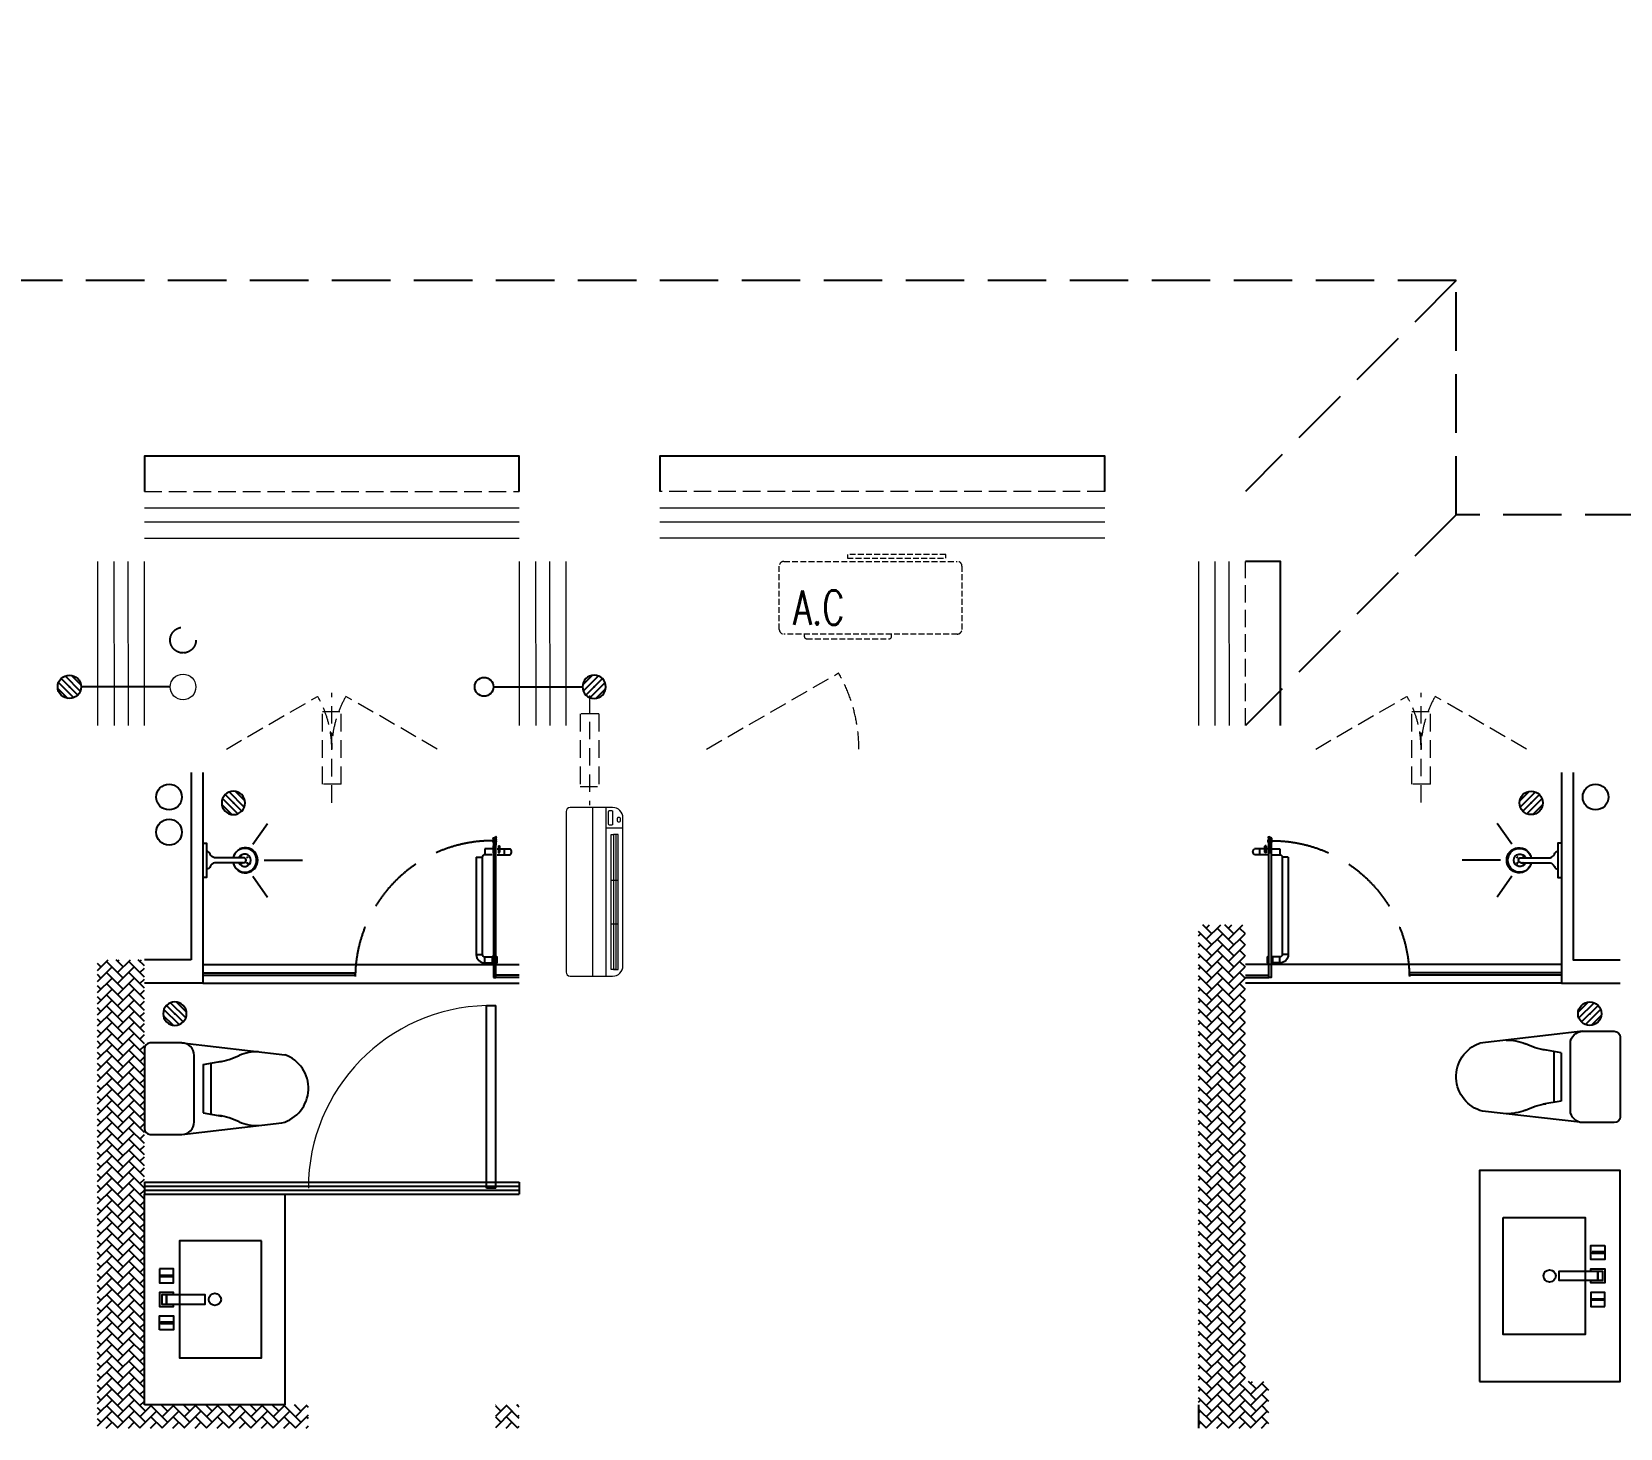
# Model space of a CAD drawing. Extents: x 3002737 to 4077523, y -995787 to -7267.
# Drawn here: x 3065157 to 3071937, y -922143 to -916181 of the extents above; entities that cross this region are included whole.
import ezdxf

# ---------------------------------------------------------------- set-up
doc = ezdxf.new("R2010")
doc.units = 0
doc.header["$LTSCALE"] = 1000
doc.header["$MEASUREMENT"] = 0
doc.linetypes.add('DASH', pattern=[0.35, 0.25, -0.1])
doc.linetypes.add('HIDDEN', pattern=[0.375, 0.25, -0.125])
doc.layers.get('0').update_dxf_attribs({"linetype": 'CONTINUOUS'})
for name, color, linetype in [('!!电气', 1, 'CONTINUOUS'), ('CURTWALL', 4, 'CONTINUOUS'), ('IP-bath&kitchen-JOHNSON', 4, 'CONTINUOUS'), ('LVTRY', 252, 'CONTINUOUS'), ('P-bath&kitchen-JOHNSON', 4, 'CONTINUOUS'), ('VPIPE-中水', 122, 'CONTINUOUS'), ('VPIPE-凝结', 150, 'CONTINUOUS'), ('VPIPE-雨水', 4, 'DASH'), ('保温', 6, 'CONTINUOUS'), ('卫生间', 6, 'CONTINUOUS'), ('看线', 185, 'CONTINUOUS')]:
    doc.layers.add(name, color=color, linetype=linetype)
for name, color, linetype, lineweight in [('VPIPE-废水', 31, 'TG_F', 18), ('WINDOW', 146, 'CONTINUOUS', 20), ('平面-栏杆', 56, 'CONTINUOUS', 15), ('平面-看线', 252, 'CONTINUOUS', 15), ('平面-空调室内机', 176, 'CONTINUOUS', 9), ('平面-空调预留孔', 252, 'CONTINUOUS', 15)]:
    doc.layers.add(name, color=color, linetype=linetype, lineweight=lineweight)
doc.styles.add('_TCH_DIM', font='SIMPLEX', dxfattribs={"bigfont": 'GBCBIG'})
doc.styles.add('TG_LINETYPE', font='SIMPLEX', dxfattribs={"width": 0.8, "height": 3, "bigfont": 'HZTXT'})
doc.linetypes.add('TG_F', pattern='A,2,-0.3,["F",TG_LINETYPE,S=0.1,R=0,X=-0.23,Y=-0.15],0', length=2.3)
pattern_1 = [(45, (0, 0), (0, 47.41575231924514), [100.584, -33.528]), (135, (23.70786, 23.70786), (3.05311331771918e-15, 47.41575231924513), [100.584, -33.528])]

# ---------------------------------------------------------------- blocks, each defined once
blk = doc.blocks.new('A$C148B7D8E')
at = {"layer": '卫生间', "color": 252, "linetype": 'DASH'}
for p, q in [((24300.00001265825, 9999.999486896675), (23400.00000684097, 9100.00000003085)), ((24300.000012615, 9000.000001922715), (23400.00000745332, 8100.000000151573))]:
    blk.add_line(p, q, dxfattribs=at)
blk.add_lwpolyline([(25100.00001387362, 9000.000000234693), (24300.000012615, 8999.999999744818), (24300.00001265825, 9999.999486896675), (17900.00007322442, 10000.00313585217), (17900.00053483504, 10799.99883184384), (16100.00177418371, 10800.00121225836), (16100.00177353586, 12199.99896151782)], dxfattribs=at)
blk = doc.blocks.new('rrrrrrrrrrrra')
at = {"color": 8}
for p, q in [((252.6024353011744, 483.7312025176361), (-87.39756469882559, 483.7312025176361)), ((-112.3975646988256, 458.7312025176361), (-112.3975646988256, 324.3323662159964)), ((277.6024353011744, 324.3323662159964), (277.6024353011744, 458.7312025176361)), ((-112.3975646988256, 324.3323662159964), (-63.69972878636327, -103.3637925456278)), ((277.6024353011744, 324.3323662159964), (227.5135563242948, -115.5808400628157)), ((-59.12511469877791, 271.0599162159488), (224.3299853011267, 271.0599162159488)), ((-20.6103619200876, 232.4137265472673), (-34.18044077546801, 153.6153487120755)), ((185.8152325224364, 232.4137265477329), (-20.6103619200876, 232.4137265472673)), ((185.8152325224364, 232.4137265477329), (199.3853113778168, 153.6153487125412)), ((191.3197469591396, 200.4502565474249), (-26.11487635679077, 200.4502565474249))]:
    blk.add_line(p, q, dxfattribs=at)
for centre, radius, start, end in [((-87.39756469882559, 458.7312025176361), 25, 90, 180), ((252.6024353011744, 458.7312025176361), 25, 0, 90), ((-59.12511469877791, 324.3323662164621), 53.27245000000602, 180, 270), ((224.3299853008939, 324.3323662164621), 53.27245000000253, 270, 0), ((-322.583031725022, 209.8070477982983), 293.8257332377133, 333.5368539848596, 351.4828191908725), ((487.787902327138, 209.8070477982983), 293.8257332377133, 188.5171808091275, 206.4631460151405), ((148.969911527005, -3.179016253445297), 224.0767612256445, 158.5202191710939, 180), ((16.2349590753438, -3.179016253445297), 224.0767612256723, 0, 21.47978082890611), ((83.83053322241176, -63.61970424279571), 152.7899563564, 195.0773243454172, 340.1181212308546)]:
    blk.add_arc(centre, radius, start, end, dxfattribs=at)
blk = doc.blocks.new('A$C1E0F638F')
for points in [[(499.7003750004806, 435.1003879043274), (499.7003750004806, 85.1003879038617), (-4.325015470385551e-05, 85.10038790432736), (-4.325015470385551e-05, 435.1003879038617)], [(269.850552206859, 30.00024752598256), (229.850552206859, 30.00024752644822), (229.850552206859, 195.0002475259826), (269.850552206859, 195.0002475264482)], [(119.850552206859, 0.0002475259825587273), (179.850552206859, 0.0002475259825587273), (179.850552206859, 60.00024752598256), (119.850552206859, 60.00024752598256)], [(146.850552206859, 55.00024752598256), (152.850552206859, 55.00024752644822), (152.850552206859, 5.00024752644822), (146.850552206859, 5.00024752644822)], [(229.850552206859, 30.00024752644822), (269.850552206859, 30.00024752598256), (269.850552206859, 10.00024752598256), (229.850552206859, 10.00024752644822)], [(379.850552206859, 0.0002475259825587273), (319.850552206859, 0.0002475264482200146), (319.850552206859, 60.00024752644822), (379.850552206859, 60.00024752644822)], [(352.850552206859, 55.00024752598256), (346.850552206859, 55.00024752598256), (346.850552206859, 5.000247525982559), (352.850552206859, 5.000247525982559)]]:
    blk.add_lwpolyline(points, close=True)
blk.add_lwpolyline([(269.850552206859, 60.00024752598256), (279.850552206859, 60.00024752598256), (279.850552206859, 0.0002475264482200146), (219.850552206859, 0.0002475259825587273), (219.850552206859, 60.00024752598256), (229.850552206859, 60.00024752644822)])
blk.add_circle((249.850552206859, 236.2614032463171), 26)
blk = doc.blocks.new('$lvtry$00000171')
for p, q in [((-74.24621202462731, 10.60660171788186), (-10.60660171788186, 74.24621202462731)), ((-69.81875867368217, -27.39235180270043), (27.39235180242758, 69.81875867368217)), ((-53.03300858900184, -53.03300858886359), (53.03300858900184, 53.03300858886359)), ((-27.39235180242758, -69.81875867368217), (69.81875867368217, 27.39235180270043)), ((10.60660171788186, -74.24621202462731), (74.24621202462731, -10.60660171788186))]:
    blk.add_line(p, q)
blk.add_circle((0, 0), 75)
blk.add_point((0, 0))
blk = doc.blocks.new('A$C5DCB2F21')
at = {"layer": 'IP-bath&kitchen-JOHNSON', "color": 8}
for p, q in [((73.60639230580999, 0), (-73.60639230580999, 0)), ((-10.47308850636909, -173.5162652194049), (-10.47308850636909, -49.2578386965979)), ((10.5573092952909, -173.5162652194049), (10.5573092952909, -49.2578386965979)), ((-68.28558143033297, -213.1606503543517), (-157.7014214626688, -274.9614281078248)), ((-0.0579361711279489, -261.3536447175793), (-0.0579361711570528, -424.6555120690827)), ((68.16970908802614, -213.1606503543517), (157.5855491203619, -274.9614281078248))]:
    blk.add_line(p, q, dxfattribs=at)
blk.add_lwpolyline([(73.60639230580999, 0), (73.60639230580999, -15.772798351245), (-73.60639230580999, -15.772798351245), (-73.60639230580999, 0)], dxfattribs=at)
for points in [[(-26.29978149385716, -30.6730770759059, -0.3641418619200349), (-37.77772499481944, -15.772798351245, -0.0204951839784475)], [(-10.47308850636909, -49.43990604687496, 0.214893116671168), (-26.29978149385716, -30.6730770759059, 7.649644273232357)], [(10.5573092952909, -49.2578386965979, -0.2143900455666535), (26.29978149385716, -30.6730770759059, -7.649644273232357)], [(26.29978149385716, -30.6730770759059, 0.3641418619200187), (37.77772499482671, -15.772798351245, 0.0204951839784475)]]:
    blk.add_lwpolyline(points, format="xyb", dxfattribs=at)
blk.add_arc((0.0421103944609058, -173.5162652194049), 10.51519890083, 180, 0, dxfattribs=at)
for centre, major_axis, ratio, start_param, end_param in [((0.0421103943663184, -181.2952494334531), (53.64446843239703, 4.6092399e-09), 0.9875770290783108, 1.768090240399728, 7.656687720196345), ((0.0421103943663184, -178.7724866370772), (-50.96224410476142, 6.55561e-11), 0.9900522014073144, -1.362970376127611, 4.504563029716158), ((0.0421103943663184, -177.7692267618913), (-26.80467913510691, 8.690706e-10), 0.9948122416210567, -1.167676844559286, 4.309269498205915), ((-12.41473554639378, -164.737432311369), (1.3012e-12, 1.432845619463478), 0.8500000000096485, -1.570796326743344, 4.712388980436241), ((-12.41473554639378, -189.1718906858077), (-2.801241e-10, 1.432845619478029), 0.8500000000010158, 4.712388980259137, 10.99557428743872), ((12.49895633515552, -164.737432311369), (-1.089747e-10, 1.432845619463478), 0.8500000000096485, 4.712388980370823, 10.99557428755041), ((12.49895633515552, -189.1718906858077), (-3.904000999999999e-10, 1.43284561947803), 0.8500000000010156, 4.712388980193717, 10.9955742873733)]:
    blk.add_ellipse(centre, major_axis=major_axis, ratio=ratio, start_param=start_param, end_param=end_param, dxfattribs=at)
blk = doc.blocks.new('GDGDRGDGRD')
blk.add_hatch(color=252).paths.add_polyline_path([(491782.3319100593, 524769.0335789699), (491781.182264938, 524771.8045564318), (491772.869332552, 524768.3556210678), (491774.0189776733, 524765.5846436059)])
at = {"color": 252}
for p, q in [((491771.2250488048, 524768.2147528026), (491782.9894914323, 524773.0956781285)), ((491771.8693830241, 524767.9407540716), (491772.4075029749, 524768.1640135476)), ((491772.4075029749, 524768.1640135476), (491773.7487556165, 524764.9312065087)), ((491773.7487556165, 524764.9312065087), (491782.9853471565, 524768.7633569131)), ((491777.5679586518, 524770.8463495806), (491777.5629643428, 524731.7271982717)), ((491781.644094515, 524771.996163952), (491783.2915115727, 524772.6796574157)), ((491781.644094515, 524771.996163952), (491782.9853471565, 524768.7633569131)), ((491772.0097472567, 524751.9168028625), (491774.2096857479, 524751.4348793493)), ((491774.2096857479, 524751.4348793493), (491772.0628973178, 524751.4635864337)), ((491782.8161195742, 524759.9211011531), (491772.316118548, 524759.9137331863)), ((491782.7946636647, 524761.1850871891), (491772.3612398355, 524761.1864192155)), ((491772.5665628756, 524759.9139089258), (491772.5640603681, 524740.3124048167)), ((491783.1829383219, 524751.9850273044), (491780.9828768489, 524751.5036655354)), ((491780.9828768489, 524751.5036655354), (491783.129672539, 524751.5318244615)), ((491782.5665638529, 524759.9209260371), (491782.5638348202, 524738.5451075597))]:
    blk.add_line(p, q, dxfattribs=at)
for centre, radius, start, end in [((491791.0632544945, 524766.6405282648), 20.48112573357894, 177.9914884857744, 196.9002533893398), ((491771.5919814773, 524767.2845053093), 1, 111.5265713334481, 175.7651598719608), ((491791.1100678552, 524766.6506266356), 19.52885339284392, 177.4658112272371, 196.248373089559), ((491772.1000250654, 524767.4971278227), 0.5, 112.7329724051555, 178.0541836348894), ((491806.645274095, 524764.134169914), 24.03224306675829, 160.7608675359324, 187.0487373483804), ((491783.4378943837, 524772.0148972431), 1.170107913508445, 340.0401063810795, 112.5329724066553), ((491783.483119093, 524772.2178278387), 0.5, 340.7608675359324, 112.5329724066553), ((491803.9387662042, 524764.5694374155), 20.6409126368038, 160.0401063810795, 190.8473097282725), ((491783.7269716419, 524755.0090977855), 13.51105029248686, 155.1523536772315, 208.9779472902456), ((491786.1915942421, 524755.3778144122), 14.59806099666519, 161.897335375885, 193.7146805720185), ((491772.3448236326, 524748.7055958692), 0.5, 208.9779472902456, 24.22834859066465), ((491781.3930498758, 524752.7774122412), 9.42220170707689, 188.0154059311235, 204.2283485906647), ((491782.7188120044, 524748.5839802845), 0.5, 155.4186477765547, 330.1502239980063), ((491771.6188944837, 524753.6615500611), 11.70614123311011, 335.4186477765547, 349.5176669189395), ((491771.2773723907, 524755.4112463386), 12.3887641438454, 343.9450830224352, 21.34776538522304), ((491771.5302626276, 524755.0046375821), 13.39994098009156, 330.1502239980063, 25.0815444963067)]:
    blk.add_arc(centre, radius, start, end, dxfattribs=at)
blk.add_open_spline([(491772.5640603681, 524740.3124048167), (491773.4595254324, 524739.5135078699), (491775.2754695242, 524737.8933975511), (491778.4686122858, 524741.6508676626), (491781.0140809366, 524739.7204194606), (491782.5638348202, 524738.5451075597)], degree=3, knots=[0, 0, 0, 0, 3.066329070407599, 6.218313121244897, 11.12413523619883, 11.12413523619883, 11.12413523619883, 11.12413523619883])
at = {"layer": 'IP-bath&kitchen-JOHNSON', "color": 252}
for p, q in [((490532.5689499196, 524228.1487545736), (491882.5665626018, 524228.1487502597)), ((490532.5689499196, 524193.1487545719), (491182.5665626433, 524193.148750029)), ((490532.5689499196, 524183.1487545719), (491182.5784094537, 524183.1487498092)), ((491182.5784094537, 524183.1487498092), (491182.5784094489, 524193.148750029)), ((491882.5665625986, 524183.1487497939), (491782.5665629497, 524183.1487498275)), ((491782.5665629497, 524173.1487498275), (491782.5665629536, 524183.1487498275)), ((491882.5665625986, 524173.1487497939), (491782.5665629497, 524173.1487498275)), ((490532.5689499196, 524148.1488195378), (491882.5665626015, 524148.1487502597))]:
    blk.add_line(p, q, dxfattribs=at)
for points in [[(490532.5689891141, 525048.460308887), (490532.5689460972, 524148.1487907803), (490282.5665414351, 524148.1488069055)], [(490482.5689891141, 525048.460308887), (490482.5689703015, 524248.1487994664), (490282.5665437861, 524248.148799468)]]:
    blk.add_lwpolyline(points, dxfattribs=at)
at = {"layer": 'LVTRY', "color": 252}
blk.add_lwpolyline([(490882.5665625796, 522448.4609179032), (490282.5665625794, 522448.4609179032), (490282.5665625881, 523348.4599556847), (490882.5665625884, 523348.4599556847)], close=True, dxfattribs=at)
at = {"layer": 'P-bath&kitchen-JOHNSON', "color": 252}
for p, q in [((491766.8673285563, 524722.5839043179), (491735.1873288249, 524722.5798597406)), ((491735.1873288249, 524722.5798597406), (491735.1905644864, 524697.235859926)), ((491766.8705642179, 524697.2399045033), (491735.1905644864, 524697.235859926)), ((491772.4730198658, 524705.5445221467), (491772.4768438123, 524735.4965218953)), ((491772.4730198658, 524705.5445221467), (491778.809019812, 524705.5437132351)), ((491772.4768438123, 524735.4965218953), (491778.8128437584, 524735.4957129835)), ((491775.3554509077, 524724.5860366658), (491775.3530198467, 524705.5441544591)), ((491775.3530198467, 524705.5441544591), (491777.6573139927, 524707.8478602768)), ((491775.3544127319, 524716.454272002), (491775.3568437931, 524735.4961542082)), ((491775.3568437931, 524735.4961542082), (491777.6605496397, 524733.1918600915)), ((491777.6586156053, 524718.0430601983), (491777.6573139927, 524707.8478602768)), ((491777.6586156053, 524718.0430601983), (491777.6605496397, 524733.1918600915)), ((491778.8093139617, 524707.8477132021), (491778.809019812, 524705.5437132351)), ((491778.809019812, 524705.5437132351), (491780.5372404363, 524707.2714926053)), ((491778.8125496088, 524733.1917130165), (491778.8128437584, 524735.4957129835)), ((491778.8128437584, 524735.4957129835), (491780.5406231581, 524733.7674923892)), ((491780.5373139735, 524707.8474925897), (491780.5372405706, 524707.2725464328)), ((491780.5405496205, 524733.1914924042), (491780.5406230234, 524733.766438561)), ((491788.75532839, 524722.5866987531), (491843.4753279395, 524722.593684841)), ((491788.7585640519, 524697.2426989388), (491843.4785636012, 524697.2496850262)), ((491794.1762817805, 524735.4979926535), (491797.0562817318, 524735.4983603425)), ((491794.1762817805, 524735.4979926535), (491794.1801057442, 524705.5459929047)), ((491794.1801057442, 524705.5459929047), (491797.0601056957, 524705.5463605935)), ((491797.0562817318, 524735.4983603425), (491799.3605758795, 524733.1946545263)), ((491797.0562817318, 524735.4983603425), (491797.0585067001, 524718.0708301378)), ((491797.0601056957, 524705.5463605935), (491797.0578807279, 524722.9738907982)), ((491797.0601056957, 524705.5463605935), (491799.3638115412, 524707.8506547117)), ((491799.3638115412, 524707.8506547117), (491799.3605758795, 524733.1946545263)), ((491820.4385637832, 524697.2467435158), (491820.4353281218, 524722.5907433303)), ((491699.4798884558, 524686.8633006886), (491699.4580468887, 524271.1794168727)), ((491699.4798884558, 524686.8633006886), (491724.8238882411, 524686.8665363503)), ((491724.8238882411, 524686.8665363503), (491724.8020466738, 524271.1826525345)), ((491699.4580468887, 524271.1794168727), (491724.8020466738, 524271.1826525345)), ((491735.1713702792, 524260.8159763182), (491766.8513700106, 524260.8200208953)), ((491735.1746059409, 524235.4719765037), (491735.1713702792, 524260.8159763182)), ((491735.1746059409, 524235.4719765037), (491766.8546056723, 524235.4760210812)), ((491769.1550758559, 524263.124315014), (491766.8513700106, 524260.8200208953)), ((491766.8513700106, 524260.8200208953), (491766.8546056723, 524235.4760210812)), ((491769.1588998199, 524233.1723152651), (491766.8546056723, 524235.4760210812)), ((491772.0350758368, 524263.1246827026), (491769.1550758559, 524263.124315014)), ((491769.1550758559, 524263.124315014), (491769.1588998199, 524233.1723152651)), ((491772.0388998005, 524233.1726829535), (491769.1588998199, 524233.1723152651)), ((491772.0350758368, 524263.1246827026), (491772.0388998005, 524233.1726829535)), ((491783.5550757451, 524263.1261534576), (491786.4350756968, 524263.1265211464)), ((491783.5588997093, 524233.174153709), (491783.5550757451, 524263.1261534576)), ((491783.5588997093, 524233.174153709), (491786.4388996605, 524233.1745213979)), ((491786.4388996605, 524233.1745213979), (491786.4350756968, 524263.1265211464)), ((491786.4350756968, 524263.1265211464), (491788.1632963221, 524261.3987417773)), ((491788.1666790595, 524234.9027419942), (491788.1632963221, 524261.3987417773))]:
    blk.add_line(p, q, dxfattribs=at)
blk.add_lwpolyline([(491782.5665629653, 524173.148749828), (491782.566562794, 524759.9126322344), (491772.5665628755, 524759.9139089256), (491772.5665630467, 524173.1500265197)], close=True, dxfattribs=at)
at = {"layer": 'P-bath&kitchen-JOHNSON', "color": 252, "linetype": 'DASH'}
blk.add_arc((491768.7447708293, 524170.7017096129), 586.199339652145, 89.7967155947477, 179.3922413721004, dxfattribs=at)
at = {"layer": 'P-bath&kitchen-JOHNSON', "color": 252}
blk.add_arc((491834.9148698662, 524709.9205918158), 15.29342111015146, 304.0529847224876, 55.96164514557246, dxfattribs=at)
for centre, major_axis, start_param, end_param in [((491735.1918881664, 524686.8678600299), (-0.00132367981817275, 10.36799992538069), 0, 1.570796326794897), ((491735.1700465993, 524271.1839762143), (-0.00455934159178481, 35.71199971055373), 1.570796326794897, 3.141592653589793), ((491735.1700465993, 524271.1839762143), (-0.00132367981817275, 10.36799992538069), 1.570796326794897, 3.141592653589793)]:
    blk.add_ellipse(centre, major_axis=major_axis, ratio=1, start_param=start_param, end_param=end_param, dxfattribs=at)
at = {"layer": 'IP-bath&kitchen-JOHNSON', "color": 252, "rotation": 90.008488524447}
blk.add_blockref('A$C5DCB2F21', (490532.5798940997, 524673.4563777271), dxfattribs=at)
at = {"layer": 'LVTRY', "color": 252, "xscale": -0.6666666667107826, "yscale": 0.6666666667107826}
for p in [(490662.568989114, 524918.4603088892), (490412.566562616, 524018.4603088915)]:
    blk.add_blockref('$lvtry$00000171', p, dxfattribs=at)
at = {"layer": 'LVTRY', "color": 252, "extrusion": (0, 0, -1), "xscale": -1, "zscale": -1, "rotation": 270}
blk.add_blockref('rrrrrrrrrrrra', (-490766.3001941209, 523665.7019433295), dxfattribs=at)
at = {"layer": 'LVTRY', "color": 252, "xscale": -1, "rotation": 270}
blk.add_blockref('A$C1E0F638F', (490347.4664304923, 522648.7662919514), dxfattribs=at)
blk = doc.blocks.new('GDFGDGRD')
at = {"layer": '保温', "linetype": 'ByBlock', "ltscale": 10}
h = blk.add_hatch(dxfattribs=at)
h.set_pattern_fill('AR-HBONE', color=251, scale=55)
h.set_pattern_definition(pattern_1)
h.paths.add_polyline_path([(443716.4823229623, 370023.7247257776), (443716.4823643686, 372173.723343275), (443916.4823480594, 372173.7235399199), (443916.4823066531, 370023.7249224225)])
h = blk.add_hatch(dxfattribs=at)
h.set_pattern_fill('AR-HBONE', color=251, scale=55)
h.set_pattern_definition(pattern_1)
h.paths.add_polyline_path([(439016.5790388767, 370023.7249376682), (439016.5712974954, 372023.7235304342), (439216.5712974836, 372023.7237229171), (439216.5790388649, 370023.7251301511)])
h = blk.add_hatch(dxfattribs=at)
h.set_pattern_fill('AR-HBONE', color=251, scale=55)
h.set_pattern_definition(pattern_1)
h.paths.add_polyline_path([(443916.4830099922, 370023.7249336801), (443916.4823665762, 370223.7247233465), (444016.4823480535, 370223.7249199915), (444016.4829914694, 370023.725130325)])
h = blk.add_hatch(dxfattribs=at)
h.set_pattern_fill('AR-HBONE', color=251, scale=55)
h.set_pattern_definition(pattern_1)
h.paths.add_polyline_path([(439216.5790388254, 370023.7249240499), (439216.5783954095, 370123.7247249204), (439916.5783955253, 370123.7247250654), (439916.5790389413, 370023.724924195)])
h = blk.add_hatch(dxfattribs=at)
h.set_pattern_fill('AR-HBONE', color=251, scale=55)
h.set_pattern_definition(pattern_1)
h.paths.add_polyline_path([(440716.5790389128, 370023.7249240321), (440716.5783954969, 370123.7247249025), (440816.5681615616, 370123.724930781), (440816.5688049775, 370023.7251299106)])
at = {"layer": '保温', "color": 251, "linetype": 'ByBlock', "ltscale": 10}
blk.add_line((443716.4823436655, 370123.7248241022), (443716.4823436661, 370023.7248241014), dxfattribs=at)
blk = doc.blocks.new('A$C001338C2')
at = {"color": 8}
for p, q in [((844.9999883423079, 303.6000072514144), (54.99998834231155, 303.6000543390692)), ((109.0525457565491, 214.7673082745569), (109.0525510513944, 303.6000511174025)), ((-1.49359439092e-05, 248.6000576173246), (-2.84423585981e-05, 22.0000576172315)), ((899.9999715576414, 22.00000397306576), (899.9999850640525, 248.6000039731589)), ((21.99997024633922, 5.63059293199e-05), (877.9999702463392, 5.2843679441e-06))]:
    blk.add_line(p, q, dxfattribs=at)
at = {"color": 8, "lineweight": 5}
for p, q in [((864.5756734352908, 278.6904651548975), (144.4768629888749, 278.6905080761171)), ((144.4768629888749, 278.6905080761171), (144.4768622188567, 265.7722729386405)), ((387.0097734353949, 278.6904936200444), (144.4768629888749, 278.6905080761171)), ((144.4768629888749, 278.6905080761171), (144.4768614488676, 252.8539829386973)), ((144.4768622188567, 265.7722729386405), (864.5756726653053, 265.772230017421)), ((387.0097711254275, 239.935678482565), (387.0097734353949, 278.6904936200444)), ((864.5756734352908, 278.6904651548975), (622.0427234354138, 278.6904796109884)), ((622.0427234354138, 278.6904796109884), (622.04272112545, 239.935664473509)), ((864.5756718953162, 252.8539400174777), (864.5756734352908, 278.6904651548975)), ((864.5756726653053, 265.772230017421), (864.5756711253525, 239.9356500174181)), ((899.9999830474662, 214.7672611304297), (-1.69525337697e-05, 214.7673147745954)), ((144.4768606789075, 239.9356929386377), (144.4768614488676, 252.8539829386973)), ((144.4768614488676, 252.8539829386973), (864.5756718953162, 252.8539400174777)), ((864.5756711253525, 239.9356500174181), (144.4768606789075, 239.9356929386377)), ((622.04272112545, 239.935664473509), (387.0097711254275, 239.935678482565)), ((899.9999787804518, 143.1781611304468), (-2.12195482163e-05, 143.1782147746126))]:
    blk.add_line(p, q, dxfattribs=at)
at = {"color": 8}
for points in [[(73.08482630450817, 275.0144977724194), (56.77886350143308, 275.0144987443309, -0.414213562373095), (51.27886382925863, 280.5144990721565), (51.27886400034913, 283.3844664433818, -0.414213562373095), (56.77886432817468, 288.8844661155563), (73.08482713124977, 288.8844651436448, -0.4142135623732024), (78.58482680342422, 283.3844648158192), (78.58482663233372, 280.5144974445939, -0.414213562373095)], [(89.24090579471158, 226.3562818807586), (22.19125331861505, 226.3562858772129, -0.414213562372504), (16.6912536464406, 231.8562862050385), (16.69125431894281, 243.1390318179401, -0.414213562373095), (22.19125464676836, 248.6390314901146), (89.24090712286488, 248.6390274936603, -0.414213562373095), (94.74090679503934, 243.1390271658347), (94.74090612253713, 231.8562815529331, -0.414213562373095)]]:
    blk.add_lwpolyline(points, format="xyb", close=True, dxfattribs=at)
for centre, radius, start, end in [((54.99998506405609, 248.6000543390692), 55.0000000000001, 89.99999658490542, 179.9999965849054), ((844.9999850640525, 248.6000072514144), 55.0000000000001, 359.9999965849054, 89.99999658490542), ((21.9999715576414, 22.00005630592932), 22.00000000000004, 179.9999965849054, 269.9999965849054), ((877.9999715576414, 22.00000528436794), 22.00000000000004, 269.9999965849054, 359.9999965849054)]:
    blk.add_arc(centre, radius, start, end, dxfattribs=at)
blk = doc.blocks.new('dongkong')
at = {"layer": '平面-空调预留孔', "color": 8, "linetype": 'HIDDEN', "ltscale": 0.3}
for p, q in [((-603796.0415180789, 210899.900060961), (-603796.0415180789, 210431.4859232727)), ((-603836.0415180789, 210820.9630630909), (-603836.0415180789, 210510.8096162414)), ((-603836.0415180789, 210820.9630630909), (-603756.0415180789, 210820.9630630909)), ((-603756.0415180789, 210820.9630630909), (-603756.0415180789, 210510.8096162414))]:
    blk.add_line(p, q, dxfattribs=at)
blk.add_lwpolyline([(-603756.0415180789, 210510.8096162414), (-603836.0415180789, 210510.8096162414)], dxfattribs=at)
blk = doc.blocks.new('DSGDFGF')
blk.add_hatch(color=252).paths.add_polyline_path([(677792.0948928643, 343575.9044795057), (677790.945247743, 343578.6754569677), (677782.632315357, 343575.2265216037), (677783.7819604783, 343572.4555441417)])
at = {"color": 252}
for p, q in [((677780.9880316098, 343575.0856533385), (677792.7524742372, 343579.9665786644)), ((677781.6323658291, 343574.8116546075), (677782.17048578, 343575.0349140835)), ((677781.7727300618, 343558.7877033984), (677783.9726685529, 343558.3057798852)), ((677783.9726685529, 343558.3057798852), (677781.8258801228, 343558.3344869695)), ((677792.5791023793, 343566.792001689), (677782.079101353, 343566.7846337222)), ((677792.5576464697, 343568.0559877249), (677782.1242226405, 343568.0573197514)), ((677782.17048578, 343575.0349140835), (677783.5117384215, 343571.8021070444)), ((677782.3295456805, 343566.7848094617), (677782.3270431731, 343547.1833053526)), ((677783.5117384215, 343571.8021070444), (677792.7483299616, 343575.6342574489)), ((677787.3309414568, 343577.7172501164), (677787.3259471478, 343538.5980988075)), ((677792.9459211269, 343558.8559278402), (677790.7458596539, 343558.3745660713)), ((677790.7458596539, 343558.3745660713), (677792.8926553441, 343558.4027249973)), ((677791.40707732, 343578.8670644879), (677793.0544943778, 343579.5505579516)), ((677791.40707732, 343578.8670644879), (677792.7483299616, 343575.6342574489)), ((677792.329546658, 343566.791826573), (677792.3268176252, 343545.4160080955)), ((676440.5911132898, 342778.7853703078), (676375.7837063015, 342843.5927772964)), ((676457.6848844821, 342789.9758703651), (676386.9742063587, 342860.6865484883)), ((676468.8753845392, 342807.069641557), (676404.0679775509, 342871.8770485456)), ((676471.8270201067, 342832.4022772391), (676429.4006132327, 342874.828684113)), ((677752.3193099041, 342860.3318190202), (677792.3193099041, 342860.3318190241)), ((677752.3193099796, 342080.3318190202), (677752.3193099041, 342860.3318190202)), ((677792.3193099796, 342080.3318190241), (677792.3193099041, 342860.3318190241)), ((676415.258477608, 342775.8337347403), (676372.832070734, 342818.2601416143)), ((676451.7308107093, 342700.175474132), (676317.3319744077, 342700.175474132)), ((676451.7308107093, 342700.175474132), (676891.6440169881, 342650.0865951551)), ((676292.3319744077, 342675.175474132), (676292.3319744077, 342335.175474132)), ((676505.0032607093, 342363.4479241321), (676505.0032607093, 342646.903024132)), ((676543.6494503776, 342608.3882713533), (676622.4478282128, 342621.9583502086)), ((676543.6494503776, 342608.3882713533), (676543.649450378, 342401.9626769107)), ((676575.6129203779, 342613.89278579), (676575.6129203779, 342396.458162474)), ((676543.649450378, 342401.9626769107), (676622.4478282132, 342388.3925980554)), ((676317.3319744077, 342310.175474132), (676451.7308107093, 342310.175474132)), ((676451.7308107093, 342310.175474132), (676879.4269694709, 342358.8733100445)), ((677792.3193099796, 342080.3318190241), (677752.3193099796, 342080.3318190202))]:
    blk.add_line(p, q, dxfattribs=at)
for points in [[(676792.3298012011, 341855.337567487), (676442.3298012007, 341855.337567487), (676442.3298012011, 341355.6371492364), (676792.3298012007, 341355.6371492364)], [(676357.2296608228, 341735.4877446934), (676357.2296608232, 341675.4877446934), (676417.2296608232, 341675.4877446934), (676417.2296608232, 341735.4877446934)], [(676412.2296608228, 341708.4877446934), (676412.2296608228, 341702.4877446934), (676362.2296608228, 341702.4877446934), (676362.2296608228, 341708.4877446934)], [(676387.2296608232, 341585.4877446934), (676387.2296608228, 341625.4877446934), (676367.2296608228, 341625.4877446934), (676367.2296608232, 341585.4877446934)], [(676387.2296608228, 341625.4877446934), (676387.2296608232, 341585.4877446934), (676552.2296608228, 341585.4877446934), (676552.2296608232, 341625.4877446934)], [(676357.2296608228, 341475.4877446934), (676357.2296608228, 341535.4877446934), (676417.2296608228, 341535.4877446934), (676417.2296608228, 341475.4877446934)], [(676412.2296608228, 341502.4877446934), (676412.2296608232, 341508.4877446934), (676362.2296608232, 341508.4877446934), (676362.2296608232, 341502.4877446934)]]:
    blk.add_lwpolyline(points, close=True, dxfattribs=at)
blk.add_lwpolyline([(676417.2296608228, 341625.4877446934), (676417.2296608228, 341635.4877446934), (676357.2296608232, 341635.4877446934), (676357.2296608228, 341575.4877446934), (676417.2296608228, 341575.4877446934), (676417.2296608232, 341585.4877446934)], dxfattribs=at)
blk.add_circle((676593.4908165431, 341605.4877446934), 26, dxfattribs=at)
for centre, radius, start, end in [((677793.4899544469, 343561.8799983214), 13.51105029248686, 155.1523536758301, 208.9779472918613), ((677800.8262372996, 343573.5114288006), 20.48112573357894, 177.9914884891074, 196.9002533871183), ((677781.3549642822, 343574.1554058451), 1, 111.5265713365505, 175.7651598683885), ((677800.8730506601, 343573.5215271715), 19.52885339284392, 177.4658112272371, 196.248373089559), ((677795.954577047, 343562.2487149481), 14.59806099666519, 161.897335375885, 193.7146805687785), ((677781.8630078705, 343574.3680283585), 0.5, 112.7329724064442, 178.0541836348894), ((677782.1078064376, 343555.576496405), 0.5, 208.9779472918613, 24.22834859066465), ((677791.1560326809, 343559.6483127771), 9.42220170707689, 188.0154059306584, 204.2283485906647), ((677792.4817948093, 343555.4548808204), 0.5, 155.4186477765547, 330.1502239951137), ((677781.3818772887, 343560.532450597), 11.70614123311011, 335.4186477765547, 349.5176669162669), ((677816.4082569, 343571.0050704498), 24.03224306675829, 160.7608675390812, 187.0487373483804), ((677781.0403551958, 343562.2821468745), 12.3887641438454, 343.9450830201525, 21.34776538522304), ((677793.2008771887, 343578.885797779), 1.170107913508445, 340.0401063810795, 112.5329724066553), ((677781.2932454327, 343561.875538118), 13.39994098009156, 330.1502239951137, 25.08154449328612), ((677793.246101898, 343579.0887283746), 0.5, 340.7608675390812, 112.5329724066553), ((677813.7017490092, 343571.4403379513), 20.6409126368038, 160.0401063810795, 190.8473097315479), ((676317.3319744077, 342675.175474132), 25, 90, 180), ((676451.7308107088, 342646.9030241317), 53.27245000000253, 0, 90), ((676566.256129127, 342910.360941158), 293.8257332377133, 278.5171808091275, 296.4631460147689), ((676779.2421931787, 342438.8079979062), 224.0767612256723, 90, 111.4797808289061), ((676839.6828811681, 342506.4035720532), 152.7899563564, 285.0773243456341, 70.11812123085457), ((676451.7308107088, 342363.4479241321), 53.27245000000602, 270, 0), ((676566.256129127, 342099.9900071058), 293.8257332377133, 63.53685398523108, 81.48281919087255), ((676779.2421931787, 342571.5429503578), 224.0767612256445, 248.5202191710939, 270), ((676317.3319744077, 342335.175474132), 25, 180, 270)]:
    blk.add_arc(centre, radius, start, end, dxfattribs=at)
at = {"color": 252, "lineweight": 13}
blk.add_arc((677772.3193099796, 342080.3318190221), 780, 91.46928358689541, 180.0000000055445, dxfattribs=at)
at = {"color": 252, "extrusion": (0, 0, -1)}
blk.add_ellipse((676422.3295454204, 342825.3312094267), major_axis=(-35.3553390616549, 35.3553390616549), ratio=0.9999999999998849, start_param=5.49778714378208, end_param=11.78097245096167, dxfattribs=at)
at = {"color": 252}
blk.add_open_spline([(677782.3270431731, 343547.1833053526), (677783.2225082375, 343546.3844084057), (677785.0384523292, 343544.764298087), (677788.2315950908, 343548.5217681985), (677790.7770637416, 343546.5913199963), (677792.3268176252, 343545.4160080955)], degree=3, knots=[0, 0, 0, 0, 3.066329070407599, 6.218313121244897, 11.12413523619883, 11.12413523619883, 11.12413523619883, 11.12413523619883], dxfattribs=at)
blk.add_point((676422.3295454204, 342825.3312094267), dxfattribs=at)
at = {"layer": 'CURTWALL', "color": 252}
for p, q in [((676292.3193125755, 342105.3318188789), (677892.3193125913, 342105.3318190337)), ((676292.3193125755, 342105.3318188789), (676292.3193125804, 342055.3318188789)), ((677892.3193125913, 342105.3318190337), (677892.3193125962, 342055.3318190337)), ((676292.3193125771, 342088.6651522122), (677892.319312593, 342088.665152367)), ((676292.3193125788, 342071.9984855456), (677892.3193125946, 342071.9984857004)), ((676292.3193125804, 342055.3318188789), (677892.3193125962, 342055.3318190337))]:
    blk.add_line(p, q, dxfattribs=at)
at = {"layer": 'IP-bath&kitchen-JOHNSON', "color": 252}
for p, q in [((676492.3319719185, 343855.3312094221), (676492.331953106, 343055.0197000016)), ((676542.3319719185, 343855.3312094221), (676542.3319289016, 342955.0196913155)), ((676755.4934253928, 343548.528566928), (676817.2809552698, 343637.9535619311)), ((676542.3319719185, 343553.9336697603), (676542.3537818899, 343406.7208867643)), ((676715.8575761254, 343490.9102943449), (676591.5991509663, 343490.8918851235)), ((676715.8606918356, 343469.879896774), (676591.6022666765, 343469.8614875526)), ((676803.696527337, 343480.3080623398), (676966.9983928963, 343480.3322559524)), ((676755.5136416124, 343412.0732779072), (676817.3276658858, 343322.6665948082)), ((676492.331953106, 343055.0197000016), (676292.3295265906, 343055.0197000032)), ((676542.331932724, 343035.0196551088), (677892.3295454062, 343035.0196507949)), ((676542.331932724, 343000.0196551071), (677192.3295454478, 343000.0196505642)), ((676542.331932724, 342990.0196551071), (677192.3413922582, 342990.0196503444)), ((677192.3413922582, 342990.0196503444), (677192.3413922533, 343000.0196505642)), ((677892.3295454031, 342990.0196503291), (677792.3295457542, 342990.0196503627)), ((677792.3295457542, 342980.0196503627), (677792.329545758, 342990.0196503627)), ((677892.3295454031, 342980.0196503291), (677792.3295457542, 342980.0196503627)), ((676542.3319289016, 342955.0196913155), (676292.3295242395, 342955.0197074407)), ((676542.331932724, 342955.019720073), (677892.3295454059, 342955.0196507949))]:
    blk.add_line(p, q, dxfattribs=at)
blk.add_lwpolyline([(676542.3319719185, 343553.9336697603), (676558.1047700966, 343553.9360065429), (676558.126580068, 343406.7232235469), (676542.3537818899, 343406.7208867643)], dxfattribs=at)
for points in [[(676573.0120572598, 343506.6316037667, 0.3641418619200187), (676558.1100782104, 343518.1073396252, 0.0204951839784475)], [(676573.019850027, 343454.0320413563, -0.3641418619200349), (676558.1212719543, 343442.5518904647, -0.0204951839784475)], [(676591.5991509663, 343490.8918851235, -0.2143900455666535), (676573.0120572598, 343506.6316037667, -7.649644273232357)], [(676591.7843340248, 343469.8615145264, 0.214893116671168), (676573.019850027, 343454.0320413563, 7.649644273232357)]]:
    blk.add_lwpolyline(points, format="xyb", dxfattribs=at)
blk.add_arc((676715.8591339806, 343480.3950955594), 10.51519890083, 270.0084885244472, 90.0084885244472, dxfattribs=at)
for centre, major_axis, ratio, start_param, end_param in [((676723.6381181092, 343480.3962480368), (-0.007947577431149799, 53.64446784366916), 0.9875770290783108, 1.768090240399728, 7.656687720196345), ((676721.1153553405, 343480.3958742828), (0.00755019398102967, -50.96224354547061), 0.9900522014073144, -1.362970376127611, 4.504563029716158), ((676720.1120954764, 343480.395725647), (0.003971184709227316, -26.80467884093611), 0.9948122416210567, -1.167676844559286, 4.309269498205915), ((676707.0784556535, 343492.8506407556), (-1.43284560373854, -0.0002122800557429555), 0.8500000000096485, 4.712388980370823, 10.99557428755041), ((676707.0821466842, 343467.9369491475), (-1.432845603738555, -0.0002122799454670566), 0.8500000000096485, -1.570796326743344, 4.712388980436241), ((676731.5129137598, 343492.8542607866), (-1.432845603753048, -0.0002122803371705082), 0.8500000000010156, 4.712388980193717, 10.9955742873733), ((676731.5166047905, 343467.9405691784), (-1.432845603753064, -0.0002122802268945093), 0.8500000000010158, 4.712388980259137, 10.99557428743872)]:
    blk.add_ellipse(centre, major_axis=major_axis, ratio=ratio, start_param=start_param, end_param=end_param, dxfattribs=at)
at = {"layer": 'LVTRY', "color": 252}
for p, q in [((676292.319311518, 341155.3318184384), (676292.3193115267, 342055.3308562199)), ((676292.3193115267, 342055.3308562199), (676892.3193115271, 342055.3308562199)), ((676892.3193115271, 342055.3308562199), (676892.3193115182, 341155.3318184384)), ((676892.3193115182, 341155.3318184384), (676292.319311518, 341155.3318184384))]:
    blk.add_line(p, q, dxfattribs=at)
at = {"layer": 'P-bath&kitchen-JOHNSON', "color": 252}
for p, q in [((677776.6303113614, 343529.4548048538), (677744.95031163, 343529.4507602764)), ((677744.95031163, 343529.4507602764), (677744.9535472917, 343504.1067604618)), ((677782.2360026708, 343512.4154226825), (677782.2398266174, 343542.3674224311)), ((677782.2398266174, 343542.3674224311), (677788.5758265636, 343542.3666135194)), ((677792.3295455992, 343566.7835327702), (677782.3295456807, 343566.7848094617)), ((677782.3295456807, 343566.7848094617), (677782.3295458518, 342980.0209270555)), ((677785.1184337127, 343531.4569372017), (677785.1160026519, 343512.4150549952)), ((677785.1160026519, 343512.4150549952), (677787.4202967978, 343514.7187608129)), ((677785.1173955371, 343523.3251725378), (677785.1198265981, 343542.367054744)), ((677785.1198265981, 343542.367054744), (677787.423532445, 343540.0627606274)), ((677787.4215984105, 343524.9139607344), (677787.4202967978, 343514.7187608129)), ((677787.4215984105, 343524.9139607344), (677787.423532445, 343540.0627606274)), ((677788.5722967668, 343514.7186137382), (677788.5720026172, 343512.4146137708)), ((677788.5720026172, 343512.4146137708), (677790.3002232413, 343514.1423931411)), ((677788.5755324139, 343540.0626135522), (677788.5758265636, 343542.3666135194)), ((677788.5758265636, 343542.3666135194), (677790.3036059632, 343540.638392925)), ((677790.3002967787, 343514.7183931256), (677790.3002233759, 343514.1434469686)), ((677790.3035324257, 343540.06239294), (677790.3036058284, 343540.637339097)), ((677792.3295457703, 342980.0196503638), (677792.3295455992, 343566.7835327702)), ((677798.5183111951, 343529.4575992891), (677853.2383107445, 343529.4645853768)), ((677803.9392645855, 343542.3688931896), (677806.819264537, 343542.3692608783)), ((677803.9392645855, 343542.3688931896), (677803.9430885493, 343512.4168934405)), ((677806.819264537, 343542.3692608783), (677809.1235586847, 343540.0655550621)), ((677806.819264537, 343542.3692608783), (677806.8214895052, 343524.9417306737)), ((677806.8230885009, 343512.4172611294), (677806.8208635331, 343529.8447913342)), ((677806.8230885009, 343512.4172611294), (677809.1267943464, 343514.7215552478)), ((677809.1267943464, 343514.7215552478), (677809.1235586847, 343540.0655550621)), ((677830.2015465883, 343504.1176440517), (677830.1983109268, 343529.4616438664)), ((677709.242871261, 343493.7342012243), (677709.2210296938, 343078.0503174085)), ((677709.242871261, 343493.7342012243), (677734.5868710461, 343493.7374368862)), ((677734.5868710461, 343493.7374368862), (677734.565029479, 343078.0535530703)), ((677776.6335470229, 343504.1108050391), (677744.9535472917, 343504.1067604618)), ((677782.2360026708, 343512.4154226825), (677788.5720026172, 343512.4146137708)), ((677798.5215468572, 343504.1135994745), (677853.2415464063, 343504.1205855621)), ((677803.9430885493, 343512.4168934405), (677806.8230885009, 343512.4172611294)), ((677709.2210296938, 343078.0503174085), (677734.565029479, 343078.0535530703)), ((677744.9343530842, 343067.686876854), (677776.6143528158, 343067.6909214312)), ((677744.9375887462, 343042.3428770395), (677744.9343530842, 343067.686876854)), ((677744.9375887462, 343042.3428770395), (677776.6175884774, 343042.346921617)), ((677778.9180586609, 343069.9952155498), (677776.6143528158, 343067.6909214312)), ((677776.6143528158, 343067.6909214312), (677776.6175884774, 343042.346921617)), ((677778.9218826251, 343040.0432158009), (677776.6175884774, 343042.346921617)), ((677781.7980586418, 343069.9955832384), (677778.9180586609, 343069.9952155498)), ((677778.9180586609, 343069.9952155498), (677778.9218826251, 343040.0432158009)), ((677781.8018826058, 343040.0435834894), (677778.9218826251, 343040.0432158009)), ((677781.7980586418, 343069.9955832384), (677781.8018826058, 343040.0435834894)), ((677793.3180585504, 343069.9970539934), (677796.1980585019, 343069.9974216822)), ((677793.3218825144, 343040.045054245), (677793.3180585504, 343069.9970539934)), ((677793.3218825144, 343040.045054245), (677796.2018824657, 343040.045421934)), ((677796.2018824657, 343040.045421934), (677796.1980585019, 343069.9974216822)), ((677796.1980585019, 343069.9974216822), (677797.9262791271, 343068.2696423131)), ((677797.9296618646, 343041.77364253), (677797.9262791271, 343068.2696423131)), ((677782.3295458518, 342980.0209270555), (677792.3295457703, 342980.0196503638))]:
    blk.add_line(p, q, dxfattribs=at)
at = {"layer": 'P-bath&kitchen-JOHNSON', "color": 252, "linetype": 'DASH'}
blk.add_arc((677778.5077536344, 342977.5726101489), 586.199339652145, 89.7967155947477, 179.3922413721004, dxfattribs=at)
at = {"layer": 'P-bath&kitchen-JOHNSON', "color": 252}
blk.add_arc((677844.6778526714, 343516.7914923518), 15.29342111015146, 304.0529847197245, 55.96164514557246, dxfattribs=at)
for centre, major_axis, start_param, end_param in [((677744.9548709716, 343493.7387605658), (-0.001323679818178505, 10.36799992538069), 0, 1.570796326794897), ((677744.9330294044, 343078.0548767501), (-0.004559341591806618, 35.71199971055373), 1.570796326794897, 3.141592653589793), ((677744.9330294044, 343078.0548767501), (-0.001323679818178505, 10.36799992538069), 1.570796326794897, 3.141592653589793)]:
    blk.add_ellipse(centre, major_axis=major_axis, ratio=1, start_param=start_param, end_param=end_param, dxfattribs=at)
at = {"layer": 'LVTRY', "color": 252, "xscale": -0.6666666667107826, "yscale": 0.6666666667107826}
blk.add_blockref('$lvtry$00000171', (676672.3319719185, 343725.3312094244), dxfattribs=at)
blk = doc.blocks.new('rtyryrtyeeretee')
at = {"layer": '平面-空调预留孔', "color": 252, "linetype": 'DASH', "ltscale": 0.1}
for p, q in [((669748.8674389471, 343882.007023841), (669748.8674389471, 343872.007023841)), ((669758.8674389471, 343862.007023841), (670111.7031072036, 343862.007023841)), ((670121.7031072036, 343872.007023841), (670121.7031072036, 343882.007023841))]:
    blk.add_line(p, q, dxfattribs=at)
blk.add_lwpolyline([(670402.0143738759, 343882.0070238413), (669662.0143738759, 343882.007023841, -0.414213562373517), (669642.0143738759, 343902.007023841), (669642.0143738764, 344172.007023841, -0.414213562372746), (669662.0143738764, 344192.007023841), (670402.0143738755, 344192.007023841, -0.4142135623727947), (670422.0143738755, 344172.007023841), (670422.0143738759, 343902.0070238415, -0.4142135623733224)], format="xyb", close=True, dxfattribs=at)
blk.add_lwpolyline([(670352.8023801355, 344221.1163422599), (669932.984234771, 344221.1163422599), (669932.984234771, 344206.0022866031), (670352.8023801355, 344206.0022866031)], close=True, dxfattribs=at)
for centre, start, end in [((669758.8674389471, 343872.007023841), 180, 270), ((670111.7031072036, 343872.007023841), 270, 0)]:
    blk.add_arc(centre, 10, start, end, dxfattribs=at)
at = {"layer": '平面-空调预留孔', "color": 252, "linetype": 'DASH', "ltscale": 0.1, "style": '_TCH_DIM', "width": 0.7058823529411765}
blk.add_text('A.C', height=146.88, dxfattribs=at).set_placement((669701.4101996182, 343921.6318135191))
blk = doc.blocks.new('A$C5F341E43')
at = {"layer": 'VPIPE-中水', "color": 252, "linetype": 'Continuous'}
for centre in [(18705.18543777708, 8895.000000406406), (24794.81455416512, 8894.998930290109), (18705.18543777708, 8745.000000406406)]:
    blk.add_circle(centre, 55, dxfattribs=at)
at = {"layer": 'VPIPE-凝结', "color": 252, "ltscale": 0.1}
for p, q in [((18709.99447499309, 9365.540436743875), (18329.9999975441, 9365.540415037074)), ((20090.00291890744, 9365.540436743875), (20469.99739635643, 9365.540415037074))]:
    blk.add_line(p, q, dxfattribs=at)
at = {"layer": 'VPIPE-凝结', "color": 252}
blk.add_circle((20049.99999846891, 9365.540434179245), 40, dxfattribs=at)
at = {"layer": 'VPIPE-废水', "color": 252}
blk.add_circle((18764.99713430973, 9364.999587632134), 55, dxfattribs=at)
at = {"layer": 'VPIPE-雨水', "color": 252}
blk.add_circle((18764.99713430973, 9564.999587632134), 55, dxfattribs=at)
at = {"layer": 'WINDOW', "color": 252, "linetype": 'DASH', "ltscale": 0.3}
for points in [[(21000.00001326762, 9099.999991209945), (21563.13090696372, 9424.628388752346, -0.1314846383240589), (21650.00001321826, 9099.999991198303)], [(18949.90780867916, 9099.99999958044), (19339.66099798772, 9324.92765789642, -0.131605288826864), (19399.90780872945, 9099.999999609077)], [(19849.90780877881, 9099.99999958044), (19460.15461947024, 9324.92765789642, 0.131605288826864), (19399.90780872945, 9099.999999609077)], [(23599.90333976224, 9099.999382190406), (23989.65652907174, 9324.927040506387, -0.131605288826864), (24049.90333981253, 9099.999382219044)], [(24499.90333986282, 9099.999382190406), (24110.15015055332, 9324.927040506387, 0.131605288826864), (24049.90333981253, 9099.999382219044)]]:
    blk.add_lwpolyline(points, format="xyb", dxfattribs=at)
at = {"layer": '平面-栏杆', "color": 252}
for points in [[(18600.00001444854, 10130.04690123117), (20199.99741333909, 10130.29708951688)], [(20800.00001321919, 10129.9999912316), (22699.99741199147, 10130.2970898971)], [(18600.00001444854, 10070.04690123117), (20199.99741333909, 10070.29708951688)], [(20800.00001321919, 10069.9999912316), (22699.99741199147, 10070.2970898971)], [(18470.00000052294, 9899.999990237295), (18470.29709918844, 9200.002591460943)], [(18530.00000052294, 9899.999990237295), (18530.29709918844, 9200.002591460943)], [(20270.00000051875, 9899.99999121693), (20270.29709918424, 9200.002592440578)], [(20330.00000051875, 9899.99999121693), (20330.29709918424, 9200.002592440578)], [(23169.70320305601, 9899.995946532115), (23170.00030172151, 9199.998547755764)], [(23229.70320305601, 9899.995946532115), (23230.00030172151, 9199.998547755764)]]:
    blk.add_lwpolyline(points, dxfattribs=at)
at = {"layer": '平面-看线', "color": 252}
for p, q in [((18600.29709920939, 9200.000210418715), (18600.00000054343, 9899.999990237295)), ((20400.29709920473, 9200.00021139835), (20400.00000053924, 9899.99999121693))]:
    blk.add_line(p, q, dxfattribs=at)
at = {"layer": '平面-看线', "color": 252, "linetype": 'DASH', "ltscale": 0.3}
blk.add_line((23300.00030174293, 9199.996166713536), (23299.7032030765, 9899.995946532115), dxfattribs=at)
for points in [[(18600.00000994653, 10199.9999908912), (20200.00001001451, 10199.99999085162)], [(22700.00000866689, 10199.99999123183), (20800.00000911299, 10199.9999911401)]]:
    blk.add_lwpolyline(points, dxfattribs=at)
at = {"layer": '平面-看线', "color": 252}
for points in [[(18600.00000994187, 9999.9999908912), (20200.00001000986, 9999.999990851618)], [(22700.00000867713, 9999.99999123183), (20800.00000912417, 9999.999991140096)], [(18400.0000005234, 9899.999990237295), (18400.2970991889, 9200.002591460943)], [(20200.00000051875, 9899.99999121693), (20200.29709918424, 9200.002592440578)], [(23099.70320305694, 9899.995946532115), (23100.00030172244, 9199.998547755764)]]:
    blk.add_lwpolyline(points, dxfattribs=at)
at = {"layer": '看线', "color": 252, "ltscale": 0.5}
for points in [[(20199.99997940287, 10200.0000102967), (20199.99997903034, 10350.0000102967), (18599.99997885246, 10350.00000636769), (18599.99997920822, 10200.00000643404)], [(22699.99997813534, 10200.00001658848), (22699.99997776281, 10350.00001658848), (20799.99997819494, 10350.00001172372), (20799.99997857865, 10200.00001177355)], [(23449.70320305694, 9199.995946527575), (23449.68756626267, 9899.995946529089), (23299.68756628875, 9899.995946530486)]]:
    blk.add_lwpolyline(points, dxfattribs=at)
at = {"color": 252}
for name, p in [('A$C148B7D8E', (-100.0000000521541, 1099.99999117502)), ('rtyryrtyeeretee', (-648331.9193042647, -334291.0248519661)), ('GDFGDGRD', (-420616.5787028493, -363823.7248327102)), ('DSGDFGF', (-657692.319314572, -334855.331827242))]:
    blk.add_blockref(name, p, dxfattribs=at)
at = {"color": 252, "xscale": -1}
blk.add_blockref('GDGDRGDGRD', (515182.3709711293, -516048.4609265527), dxfattribs=at)
at = {"layer": 'LVTRY', "color": 252, "yscale": 0.6666666667107825}
for p, xscale, rotation in [((18279.99999754038, 9365.540415042313), 0.6666666667107825, 269.9999999939778), ((20519.99739635922, 9365.540415042313), -0.6666666667107825, 90.00000000602213)]:
    blk.add_blockref('$lvtry$00000171', p, dxfattribs=dict(at, xscale=xscale, rotation=rotation))
at = {"layer": '平面-空调室内机', "color": 252, "ltscale": 0.3, "rotation": 180}
for p in [(-584396.0415054816, 219770.8100142502), (-579746.0415043118, 219770.9630546302)]:
    blk.add_blockref('dongkong', p, dxfattribs=at)
at = {"layer": '平面-空调室内机', "color": 252, "ltscale": 0.3, "xscale": -1}
blk.add_blockref('dongkong', (-583296.2499246951, -201570.6891822073), dxfattribs=at)
at = {"layer": '平面-空调预留孔', "color": 252, "xscale": 0.8000000000465648, "yscale": 0.8000000000465648, "zscale": 0.8000000000465648, "rotation": 270.0000002334302}
blk.add_blockref('A$C001338C2', (20399.99998387787, 8850.270041546086), dxfattribs=at)

msp = doc.modelspace()

# ---------------------------------------------------------------- block references
at = {"layer": '!!电气'}
msp.add_blockref('A$C5F341E43', (3047037.444530171, -928343.1689253096), dxfattribs=at)

doc.saveas('drawing.dxf')
